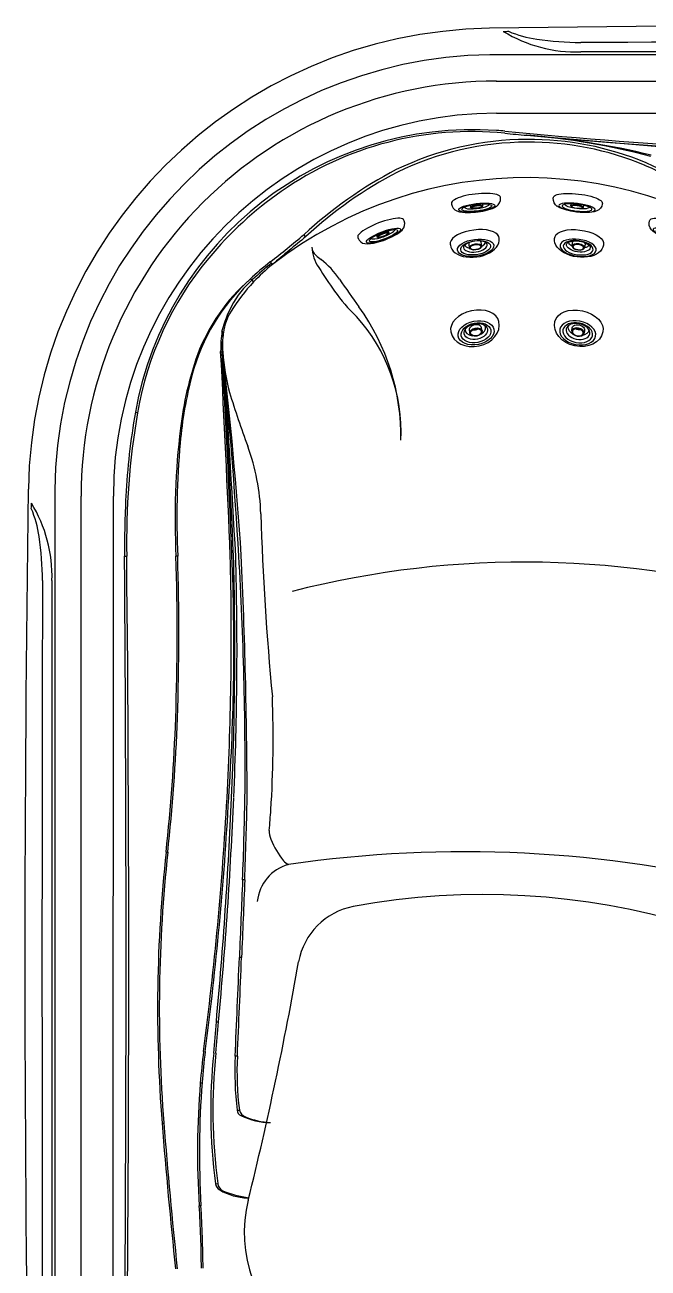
# Model space of a CAD drawing. Extents: x 1075 to 1144, y 510 to 635.
# Drawn here: x 1075.28 to 1098.15, y 541.94 to 587.59 of the extents above; entities that cross this region are included whole.
import ezdxf

# ---------------------------------------------------------------- set-up
doc = ezdxf.new("R2010")
doc.units = 0
doc.header["$MEASUREMENT"] = 0
doc.layers.add('1', color=4, linetype='Continuous')

# ---------------------------------------------------------------- blocks, each defined once
blk = doc.blocks.new('mj')
at = {"layer": '1', "color": 3, "linetype": 'Continuous'}
for p, q in [((-0.08439562472190687, -0.7113053490704146), (-0.06082462472190286, -0.8247953490703992)), ((0.390777375278077, -0.7363953490704205), (0.3698183752780722, -0.6223953490704162))]:
    blk.add_line(p, q, dxfattribs=at)
blk.add_arc((0.0910645138494317, -0.4015948790495827), 0.3022376223012103, 260.6363363566379, 301.4562407791224, dxfattribs=at)
at = {"layer": '1', "linetype": 'Continuous'}
for ratio, start_param, end_param in [(0.6621940542840554, 3.141592653589793, 6.283185307179586), (0.7977552855161144, 0, 3.141592653589793)]:
    blk.add_ellipse((0.1264823752780728, -0.5852603490704098), major_axis=(-0.8838199999999861, -0.1910050000000182), ratio=ratio, start_param=start_param, end_param=end_param, dxfattribs=at)
at = {"layer": '1', "color": 3, "linetype": 'Continuous'}
for centre, major_axis, ratio in [((0.1702513752780703, -0.8075453490704092), (0.6576950845304137, 0.1287433735675586), 0.6495870981017414), ((0.1702513752780703, -0.8075453490704092), (0.5421141522787871, 0.1061184832678639), 0.6495870957069587), ((0.1613979441248432, -0.7571685608099585), (-0.4301781926828881, -0.09212629097163473), 0.651600982339947), ((0.1649763752780871, -0.7805953490704098), (-0.2258009999999899, -0.04419999999998936), 0.6497477527982292), ((0.1664243752780976, -0.787985349070425), (0.1962751230970848, 0.03842072426776394), 0.6495870828921706)]:
    blk.add_ellipse(centre, major_axis=major_axis, ratio=ratio, dxfattribs=at)
for centre, major_axis, ratio, start_param, end_param in [((0.1415848427690491, -0.6608825558149363), (-0.3722052392972728, -0.0699273753832017), 0.6682627920164369, 6.094276936912495, 7.416286847061238), ((0.1427113752780826, -0.6668503490704154), (-0.2271069999999896, -0.04445499999999925), 0.6498964832601786, 3.126670404591066, 6.298107721363015), ((0.1415848427690491, -0.6608825558149363), (-0.3722052392972728, -0.0699273753832017), 0.6682627920164369, 8.289009613375526, 9.702314323149693)]:
    blk.add_ellipse(centre, major_axis=major_axis, ratio=ratio, start_param=start_param, end_param=end_param, dxfattribs=at)
blk = doc.blocks.new('mj2')
at = {"layer": '1', "color": 3, "linetype": 'Continuous'}
for p, q in [((0.3768716329709321, -0.5751856086330633), (0.3597986329708931, -0.4414256086330681)), ((-0.09870936702910171, -0.5045656086330723), (-0.07900036702906732, -0.6379556086330638))]:
    blk.add_line(p, q, dxfattribs=at)
at = {"layer": '1', "linetype": 'Continuous'}
for p, q in [((1.020172632970912, -0.2997356086330853), (1.014324632970926, -0.2572656086330767)), ((-0.7786683670290984, -0.5040156086330683), (-0.7728043670290958, -0.5466056086330582))]:
    blk.add_line(p, q, dxfattribs=at)
for centre, major_axis, ratio, start_param, end_param in [((0.1178286329709124, -0.3806406086330583), (-0.8964970000000109, -0.12337500000001), 0.4355654940947908, 3.412124493687621, 6.328301062319308), ((0.1237791329708955, -0.4245006086330818), (-0.8963934999999881, -0.1247649999999965), 0.6150831694092617, 6.262615911547958, 9.712971202572115)]:
    blk.add_ellipse(centre, major_axis=major_axis, ratio=ratio, start_param=start_param, end_param=end_param, dxfattribs=at)
at = {"layer": '1', "color": 3, "linetype": 'Continuous'}
for centre, major_axis, ratio in [((0.1532936329709003, -0.6382156086330895), (0.6639137138327673, 0.09141258686736226), 0.4665629180097248), ((0.1532936329709003, -0.6382156086330895), (0.5472399423779825, 0.07534807269032157), 0.4665629247410032), ((0.1489356329709324, -0.6065706086330636), (-0.2279359999999997, -0.03138500000000022), 0.4900846832236941), ((0.1501316329709255, -0.6152556086330776), (0.198130940877312, 0.02728014419156543), 0.4665629267651454)]:
    blk.add_ellipse(centre, major_axis=major_axis, ratio=ratio, dxfattribs=at)
for centre, major_axis, ratio, start_param, end_param in [((0.1439402422284104, -0.5715714675084769), (-0.4370353907425226, -0.06226585887540637), 0.3987701011373139, 3.141592653589793, 6.283185307179586), ((0.1305446329708957, -0.472995608633056), (-0.2292539999999974, -0.03157000000001631), 0.4652782483647152, 5.71850794903786, 6.292348275185287), ((0.1305446329708957, -0.472995608633056), (-0.2292539999999974, -0.03157000000001631), 0.4652782483647152, 3.132385280124085, 3.728436131558547), ((0.1316193959115992, -0.4811700272420865), (-0.3732557629406017, -0.05139558139089217), 0.440739713762116, 2.227116163152658, 3.153103255464042), ((0.1439402422284104, -0.5715714675084769), (-0.4370353907425226, -0.06226585887540637), 0.4921371049213406, 0, 3.141592653589793), ((0.1316193959115992, -0.4811700272420865), (-0.3732557629406017, -0.05139558139089217), 0.440739713762116, 0.005458111548784863, 0.9148134129275546)]:
    blk.add_ellipse(centre, major_axis=major_axis, ratio=ratio, start_param=start_param, end_param=end_param, dxfattribs=at)
blk = doc.blocks.new('MJ3')
at = {"layer": '1', "linetype": 'Continuous'}
for p, q in [((-0.8710735889736725, -0.3367009140498283), (-0.8670915889736648, -0.3699409140498346)), ((0.9299524110263633, -0.1546709140498308), (0.9259614110263499, -0.1213509140498275))]:
    blk.add_line(p, q, dxfattribs=at)
at = {"layer": '1', "color": 3, "linetype": 'Continuous'}
for p, q in [((-0.1822615889736312, -0.4184909140498121), (-0.1727715889736601, -0.4921209140498206)), ((0.284135411026341, -0.4373909140498142), (0.275967411026329, -0.3636109140498149))]:
    blk.add_line(p, q, dxfattribs=at)
at = {"layer": '1', "linetype": 'Continuous'}
for centre, radius, start, end in [((-0.5697185257758122, -0.3365576384472604), 0.2992139141492384, 186.0013295011373, 249.7501129133338), ((0.2660046667521101, 0.3518397530882567), 0.956487148516278, 281.9110656925401, 302.8784824933364), ((0.605123063432103, -0.1801365531009083), 0.3257011006186826, 303.1294634303557, 4.853257799360221), ((-0.3127093477900189, 0.4106303465991061), 1.089484110768559, 250.8061112956871, 272.8370267210224), ((-0.2809904560088228, 2.331013902083924), 3.008614296725673, 270.4228809185959, 284.3252114949663)]:
    blk.add_arc(centre, radius, start, end, dxfattribs=at)
blk.add_ellipse((0.02744391102635291, -0.2290259140498279), major_axis=(-0.8985175000000254, -0.1076750000000004), ratio=0.2548928793861397, start_param=3.141577984841319, end_param=6.283185307179586, dxfattribs=at)
at = {"layer": '1', "color": 3, "linetype": 'Continuous'}
for centre, major_axis, ratio in [((0.05986641102634849, -0.499690914049836), (0.6654199245215876, 0.0797120097772545), 0.2258618558207118), ((0.05986641102634849, -0.499690914049836), (0.5484814571010204, 0.06570371228740379), 0.2258618588177823), ((0.05568191102634046, -0.4647559140498174), (-0.2284535000000005, -0.02736500000000319), 0.2591448278464701), ((0.05683041102633979, -0.4743409140498329), (0.1985804374530113, 0.02378835557598273), 0.2258618604311436)]:
    blk.add_ellipse(centre, major_axis=major_axis, ratio=ratio, dxfattribs=at)
blk.add_ellipse((0.06103004375111709, -0.4327029722129794), major_axis=(-0.4476273339689731, -0.05605427209016544), ratio=0.2166137999228555, start_param=6.161798196637119, end_param=9.42694667255252, dxfattribs=at)
blk = doc.blocks.new('19 HS TX')
at = {"layer": '1', "color": 2, "linetype": 'Continuous'}
for p, q in [((16.83024497961574, 64.5471859196681), (50.72129997961574, 64.54717591966809)), ((2.764089979615761, 16.5903259196681), (2.764094979615749, 50.48714591966809)), ((5.125332979615763, 48.29084591966809), (5.062832979615763, 48.29084591966809))]:
    blk.add_line(p, q, dxfattribs=at)
at = {"layer": '1', "color": 3, "linetype": 'Continuous'}
for p, q in [((9.805964979615766, 60.0140559196681), (9.761664979615745, 60.09349591966809)), ((8.529265979615758, 59.09730591966809), (8.529017979615759, 59.0976259196681)), ((8.566872979615738, 59.04804591966809), (8.529265979615758, 59.09730591966809)), ((8.604783979615746, 58.99839591966809), (8.566872979615738, 59.04804591966809)), ((7.780351979615745, 58.4569259196681), (7.780879979615776, 58.45679591966809)), ((7.861743979615738, 58.43666591966808), (7.780899979615754, 58.45679591966809)), ((7.907067979615761, 58.3538959196681), (7.861736979615756, 58.43666591966808)), ((6.798818979615731, 56.48375591966811), (6.748991979615738, 56.5445259196681)), ((6.800772979615743, 56.49699591966809), (6.751025979615747, 56.55817591966809)), ((6.755393979615747, 55.75577591966809), (6.702705979615757, 55.7980359196681)), ((6.76665297961577, 55.7718359196681), (6.755387979615733, 55.75577591966809)), ((6.768303979615752, 55.7741959196681), (6.76665297961577, 55.7718359196681)), ((6.771194979615728, 55.77831591966808), (6.768303979615752, 55.7741959196681)), ((6.772828979615753, 55.78071591966809), (6.771194979615728, 55.77831591966808)), ((3.57490997961574, 53.57056591966809), (3.653404979615772, 53.5563059196681)), ((3.175561979615765, 48.29084591966809), (3.255561979615749, 48.29084591966809)), ((4.699587979615757, 37.42669591966808), (4.762087979615757, 37.42669591966808)), ((7.585939979615745, 36.4033659196681), (7.505939979615761, 36.4033659196681)), ((7.469339979615739, 33.55557691966809), (7.389339979615755, 33.55557691966809)), ((6.544096979615745, 31.19013291966809), (6.624096979615757, 31.19013291966809)), ((7.314449979615773, 29.9315749196681), (7.234449979615732, 29.9315749196681)), ((6.017974979615758, 28.9376649196681), (5.955474979615758, 28.9376649196681)), ((7.308037979615762, 27.95425591966811), (7.387849979615766, 27.95552791966809)), ((4.552935979615739, 27.4762399196681), (4.615435979615739, 27.4762399196681)), ((6.51364397961575, 25.2518929196681), (6.593341979615758, 25.25364491966808)), ((5.979097979615744, 24.44263491966809), (5.916597979615744, 24.44263491966809))]:
    blk.add_line(p, q, dxfattribs=at)
at = {"layer": '1', "linetype": 'Continuous'}
blk.add_lwpolyline([(16.56919726908501, 67.66631025446114, 0.4056018684464324), (-0.3550443286503651, 50.74207042902811)], format="xyb", dxfattribs=at)
for centre, radius, start, end in [((33.77642097961575, -1099.189124080332), 1166.9823, 89.155071, 90.84485999999958), ((1166.475749979616, 33.5350309196681), 1166.9577, 179.15513, 180.84494), ((11.48936897961576, 55.8223359196681), 56.992445, 278.00767, 351.9916799999996)]:
    blk.add_arc(centre, radius, start, end, dxfattribs=at)
at = {"layer": '1', "color": 3, "linetype": 'Continuous'}
for centre, radius, start, end in [((15.3303256891069, 247.5298194787761), 179.9838554982018, 270.5549369713944, 270.6186583016642), ((19.76426119838194, 71.95869787320771), 5.161185219170663, 238.577809034696, 271.7080719907984), ((18.93373157636486, 71.58706382384287), 4.362634883674061, 247.5054514146603, 261.7253466669354), ((20.0088405485271, 78.97956074131031), 11.83290060697932, 261.7253466669354, 269.5556889308965), ((33.77573047962008, -5184.988996619626), 5252.154296703222, 89.84881574251827, 90.15118425748176), ((16.82250997961575, 50.4887559196681), 16.210068, 90.8448640000004, 179.15513), ((33.76864162368761, -50919.37291984125), 50986.0728776567, 89.98066906959852, 90.01931187463371), ((34.10610167104986, -12829.04465298675), 12895.85226371917, 89.93989880673213, 90.06303675838741), ((16.82106403395409, 50.49021742025098), 15.24013914820802, 89.98328156854326, 180.0063592493282), ((33.73458727794755, 14068134.11354027), 14068068.38319435, 269.9999310998538, 270.0000692133953), ((15.95487006215447, 51.37279452471098), 12.57352992223235, 86.00784407091572, 169.9333119790843), ((15.65752222067525, 47.11213993247269), 16.84454775094643, 84.98565173666525, 86.00784407091572), ((15.90636191929377, 51.67364150910671), 12.199832236069, 84.25635090157736, 124.937666363646), ((17.97589188989929, 52.52824549164161), 11.05974336047077, 90.19328698491877, 115.8894152122132), ((17.97589188989929, 52.52824549164161), 10.95974194647578, 90.19328698491877, 115.8894152122132), ((38.33739890202301, 295.8132682548253), 232.9685648224218, 264.7763999272743, 264.9767285361531), ((35.2037130803443, 246.929973515483), 183.927889584546, 264.3622417072908, 274.839673610765), ((15.83776443871449, 37.58040814296462), 26.24349090498236, 75.3077909139571, 85.4588994786228), ((15.66682431951304, 34.95306490798388), 28.87592279959521, 76.31990018055438, 85.48770183637377), ((18.02999030779839, 52.50861534299718), 11.07968764617457, 67.25858477571069, 90.47270022388895), ((35.23750217820324, 247.535491423643), 184.60829958619, 264.6231507144451, 274.8136180771306), ((67.42219057712256, 626.4278876047613), 564.8600401372954, 264.9742708029616, 266.367008530958), ((18.02999030779839, 52.50861534299718), 10.97968623217957, 67.25858477571069, 90.47270022388895), ((16.89754805382503, 50.61432797464366), 13.16815275571238, 45.85613097640378, 65.91061311286026), ((16.89754805382503, 50.61432797464366), 13.26815416970737, 45.85613097640378, 65.91061311286026), ((17.92792324418954, 46.95083670317009), 15.23367249663063, 51.25874030639975, 127.7344450248339), ((20.32151138622001, 48.69752775338676), 15.53634880465648, 117.5033661749734, 132.8191291120891), ((20.32151138622001, 48.69752775338676), 15.43634739066149, 117.5033661749734, 132.8191291120891), ((16.63828296826759, 50.62592578618672), 13.47788413563516, 124.937666363646, 140.323138477284), ((-27.59230582278457, 105.0393860684545), 58.44188030619, 308.1692302147376, 309.7295460330563), ((64.58853211886787, -6.869563826144649), 86.44517439854711, 129.3052878928798, 130.362507611681), ((10.4294842311966, 59.63363021011663), 0.3838689375634632, 179.8916814695034, 231.3504693448428), ((11.52750570774916, 59.72488665635966), 1.484652478067912, 183.4959352911789, 214.4364869575417), ((15.57443918459873, 51.50842040679598), 12.09565392635194, 140.323138477284, 170.2524390899846), ((25.79049279001455, 38.46971481284357), 26.83506579213148, 129.9286045478382, 131.8986195054891), ((12.94082141889564, 53.60434411958312), 6.92077028356293, 128.7932469565085, 136.6639228487099), ((26.20454056327537, 68.9027593982463), 18.79379907657485, 212.2095935523731, 215.3841791530731), ((10.2698271220859, 55.76861786780234), 3.594086688821721, 131.8986195054891, 151.7838158879169), ((12.69901904861828, 53.83249477776281), 6.588323131222032, 136.6639228487099, 148.4532052751968), ((16.45271511610937, 62.00708155039465), 6.850316645169537, 215.5923776420809, 225.8618309356615), ((10.59239836201053, 55.59553935713414), 3.960158233306713, 151.7838158879169, 165.9314354269331), ((8.844293714084927, 56.19900615115679), 2.065129183899383, 148.4532052751968, 171.7034889046309), ((7.038310592122798, 52.85841698022494), 6.283269950668956, 357.1106647074569, 42.34599885374455), ((12.70441277233002, 55.798147485774), 6.001708793751191, 172.7246993374877, 180.0010650745019), ((11.1978863196544, 55.85580048815755), 4.443613634154642, 171.7034889046317, 181.2896327409685), ((10.41338123164314, 56.03743963592259), 3.641948664424917, 172.9132210303354, 184.0902793524588), ((-554.7605312790708, 25.66914951311771), 562.2710328153587, 2.305787736632027, 3.071623993454661), ((-279.9900098730593, 35.90070333916335), 287.4319869062349, 2.470577199659295, 3.961001502457706), ((-532.7072651321628, 25.82835425582645), 540.2921585961802, 2.382742361848482, 3.175307697891315), ((-172.4987801221853, 37.59892951041423), 180.1860920032663, 3.401826114041231, 5.78923767448643), ((-310.4597728163261, 31.46116547429104), 318.1600123200248, 3.032184668897597, 4.383051716774058), ((-156.9764934666197, 37.11816779451848), 164.8157790966906, 3.896961591003966, 6.492920927080179), ((28.15252701147097, 49.20737692024799), 24.96190626681144, 169.9333119790843, 177.061244098367), ((31.16829178865768, 48.82958989207201), 27.91792847724164, 170.2524390899846, 181.1057293170023), ((50835.81457815896, 33.55798170985006), 50835.20326876293, 179.9806481198306, 180.0194051988812), ((-2003.653691106499, 70.56628768313251), 2003.513709231627, 359.4129220050193, 359.418646407791), ((-4.663784031725783, 47.54282764297985), 5.177434129790272, 358.3490818614273, 31.36882684892066), ((-45904113.37815698, 41.53436691169188), 45904114.95908274, 359.9999688599519, 1.117835366747832e-05), ((40.42500337192385, 48.57735717313351), 37.25054333117416, 177.061244098367, 180.4407082145505), ((-4.178753449369509, 48.38962599156992), 4.264918388481201, 8.303563984899121, 22.73309157701476), ((-11.57900477680576, 47.30957595500622), 11.74356985720891, 0.4136859096482202, 8.303563984899121), ((-1914.461426859506, 33.54044683471184), 1917.693717709408, 359.4935671804591, 0.4407082145505617), ((-1486.816079656124, 33.29493290636115), 1490.147099213483, 359.3576986669092, 0.5765984149261074), ((-105.8811916706289, 45.37680698921675), 112.9740310929028, 356.9752127849732, 1.478044555710465), ((-73.42189893358511, 44.93953530814637), 80.60934964485968, 356.0704541364717, 2.382742361848482), ((-117.3008147609996, 44.85500719795011), 124.5230323099666, 357.4963187842715, 1.581100847794891), ((-116.2744048184692, 44.84771883590999), 123.5771892856554, 357.4896431390775, 1.596590637738075), ((-122.4927374224634, 40.57143527246969), 130.0917799809233, 359.4908437131724, 3.401826114041231), ((-200.6714780278268, 38.82286376387405), 208.3462335834266, 0.1629481701411931, 2.612489636772823), ((17.843888955609, 13.89009320394036), 34.18016183981673, 73.33917386883758, 104.4290464834523), ((5253.517224843207, 33.532502350682), 5253.371254271813, 179.8488157105436, 180.1511140063612), ((12203.60833477081, 33.52141008169207), 12203.10471977719, 179.9348625924191, 180.0649968400026), ((-113.954034840499, 45.92792348940197), 121.0647723524293, 352.4920903351322, 356.9163569653977), ((-113.8961647036542, 45.92826235816174), 121.0694137409111, 352.4922180660816, 356.9163146947452), ((-161.3281329191888, 46.73576420904896), 168.5904867523149, 354.7092736950194, 357.5113772785093), ((-158.7615466924057, 46.56670726457235), 166.0989242606888, 354.6882475213023, 357.5323942991018), ((-119.6685447816381, 41.6250776280196), 127.2816328737685, 357.6487885791408, 359.0052626325645), ((-148.8080179172579, 42.47880872953593), 156.511913908359, 357.7753469226048, 358.8784762159095), ((15.65251918991262, -7.242255188364318), 44.67964392294331, 76.03759768677718, 98.31623014117257), ((9.433229099069905, 37.45948723892412), 0.5486657145839772, 219.8428391263256, 243.7094176945452), ((9.6048106037845, 35.45931143556151), 1.564210271408536, 105.3701020550518, 174.4152992127091), ((12181.65717731153, -463.4603583970158), 12184.40898290746, 177.6487885791408, 177.6621912026651), ((6058.187204149451, -212.7590040018748), 6055.729315661204, 177.641905292726, 177.6688719871665), ((-1166.316034225438, 81.90448365497858), 1174.70077986708, 357.4642047244189, 357.6411260888434), ((-1168.780031119906, 82.01120953248102), 1177.247013733281, 357.4644933480415, 357.6410322360389), ((-23.02986505611331, 33.12341490929536), 29.63708504124791, 354.0436405763527, 356.2598343773794), ((-118.7081837519769, 41.24651332012964), 125.7350915033562, 354.8901939887154, 355.4125414481117), ((38.95468295812586, 26.22379420760117), 33.1106166015776, 173.2609776964779, 175.2985551272339), ((29.23639618492743, 27.20310059774447), 23.28313918364915, 172.8298177203173, 175.6598329885445), ((26.74160041233202, 27.9305483340905), 20.40454401041791, 174.0436405763527, 187.5434144019453), ((26.93221295112895, 27.93174162743593), 20.51443088101686, 174.0790282461901, 187.5012005138372), ((18.79212051208646, 29.37168231445887), 11.57122412999203, 177.226567053301, 187.0361643911851), ((18.87730309189365, 29.37165258409339), 11.57639589355969, 177.2276795564176, 187.0265136320348), ((36.49806981641436, 26.42582694214418), 30.64570983785272, 175.2985551272339, 183.7104049144046), ((39.85059795554383, 26.39753124319686), 33.92786657388057, 175.6598329885445, 183.3031660891915), ((7.551813733051262, 27.9697743500544), 0.2442682690866454, 183.642466208934, 244.5840269787359), ((7.749765315071414, 28.04920856913012), 0.373843248062094, 194.5123125034052, 248.5486961965772), ((8.56506002794788, 30.10213168126345), 2.605118929777139, 244.5840269787376, 269.3004551200119), ((8.721107732209958, 30.52126426229845), 3.029886440756535, 248.548696196579, 266.4453668298459), ((6.823030688834734, 25.29055541176152), 0.3117930790383408, 187.1230385530971, 240.1683006216367), ((6.913071292657747, 25.28454247577165), 0.321218761269426, 185.5197300861377, 246.9157509511228), ((7.777845165600837, 26.95561868751408), 2.231195693734384, 240.1683006216386, 267.7567112295383), ((8.128937463214413, 28.13727367713432), 3.422251791072928, 246.9157509511246, 263.3396829813148), ((-31.05237756252583, 22.0452168560464), 37.04662861947482, 0.1625433617604507, 3.710404914404547), ((-42.01188669548608, 21.67283141021155), 48.07084793892091, 0.5702985774458711, 3.303166089191475)]:
    blk.add_arc(centre, radius, start, end, dxfattribs=at)
at = {"layer": '1', "color": 2, "linetype": 'Continuous'}
for centre, radius, start, end in [((16.82418258294572, 50.48709827588672), 14.06008764386542, 90.00019806175817, 179.9956492815478), ((16.55751305789587, 48.94762547896868), 12.94090287941401, 128.373598437643, 132.7076779133425), ((24.54520243980591, 77.28476780029709), 22.98511135412867, 231.3504693448428, 231.9767936726883), ((8.410645235386852, 56.65070816372592), 3.208176970712247, 34.27353304334157, 51.9767936726883), ((12.73296393462653, 53.06003756189333), 7.325033915982983, 132.5201705384491, 165.301352017785), ((12.38361756127838, 53.19297343605484), 6.992882352376135, 131.1668571881309, 159.1439721595162), ((46.58414880310468, 82.66507563443423), 42.98666786651621, 214.2735330433416, 215.9324944124851), ((5.234666700622682, 52.69728883709751), 8.080424430520882, 358.8966707678424, 35.93249441248531), ((14.73939277163868, 56.34679429726791), 7.979007131943034, 184.0902793524588, 194.8798191671713), ((18.36859472901105, 51.36972154772138), 13.24171362790385, 160.9918353182294, 172.9690670986548), ((20.04135353440867, 51.14290176815022), 14.88069194118864, 165.301352017785, 174.9617276369145), ((44.74210072836505, 65.93390902927496), 39.46840770563771, 197.1467245788994, 200.1721101146822), ((33.36519651203591, 49.65821012618213), 28.33537330850706, 173.2461317484412, 182.7659847374955), ((36.8160583307467, 49.66401368942415), 31.72046126721224, 174.9617276369153, 182.4810897652798), ((0.2741273965991411, 49.59745201221775), 7.905429800994582, 1.756408726117341, 20.17211011468216), ((111.1619385306853, 52.99779585452908), 103.0345043812227, 181.7564087261173, 185.4976231088205), ((-83.00652320941074, 45.46739413585586), 88.11460534629677, 357.9673826929499, 1.836233539356858), ((-83.00652320941074, 45.46739413585586), 88.17710507940619, 357.9673826929499, 1.836233539356858), ((-34.18179442288834, 41.62073475297493), 42.80966371496306, 356.4589661507544, 2.015883591041814), ((-62.93685433040199, 44.75510644479211), 68.03230063125243, 353.8161243079686, 357.9673826929499), ((-62.93685433040199, 44.75510644479211), 68.09480036436184, 353.8161243079686, 357.9673826929499), ((-31.47263862088718, 41.78603357430655), 40.1172659489638, 354.90379762245, 355.9843533626431), ((9.29119499249228, 38.1931160195257), 0.8056885038142882, 177.9109243521167, 201.7883818624982), ((11.2515067704966, 38.97672373586547), 2.916816950898871, 201.7883818624982, 219.8428391263256), ((57.85905505715837, 31.66686608924326), 53.47059546745098, 173.8161243079686, 184.4950176516833), ((57.85905505715837, 31.66686608924326), 53.40809573434156, 173.8161243079686, 184.4950176516833), ((16.37490661061665, 9.552419582954549), 26.31419428374718, 45.83107737170098, 100.5205251775768), ((12.02672652751286, 32.96628682758026), 2.5, 100.5205251775768, 170.0213632788602), ((-119.9348691413348, 56.18394696743308), 131.4885162013452, 346.1241061705128, 350.0213632788602), ((201.6102025006788, 42.96774904305573), 197.6652637005883, 184.4950176516833, 186.0539800311209), ((201.6102025006788, 42.96774904305573), 197.6027639674788, 184.4950176516833, 186.0539800311209), ((12.57056647210752, 23.45132428398838), 5, 166.1241061705129, 233.9922242730706), ((85.71813708321407, -51.64851802070185), 91.8966809567229, 123.9737305239191, 135.4589022558819)]:
    blk.add_arc(centre, radius, start, end, dxfattribs=at)
at = {"layer": '1', "color": 1, "linetype": 'Continuous'}
for name, p in [('MJ3', (16.04224456858944, 61.5832478337179)), ('mj2', (15.90510034664487, 60.24823252830114)), ('mj', (15.9050086043377, 57.29563226873849))]:
    blk.add_blockref(name, p, dxfattribs=at)
at = {"layer": '1', "color": 1, "linetype": 'Continuous', "xscale": -1}
for name, p in [('MJ3', (19.83782868762361, 61.5832478337179)), ('mj2', (19.97497290956818, 60.24823252830114)), ('mj', (19.97506465187536, 57.29563226873849))]:
    blk.add_blockref(name, p, dxfattribs=at)
at = {"layer": '1', "color": 1, "linetype": 'Continuous', "rotation": 13.86328011846316}
blk.add_blockref('MJ3', (12.49928684148099, 60.5228633279083), dxfattribs=at)
at = {"layer": '1', "color": 1, "linetype": 'Continuous', "xscale": -1, "rotation": 346.1367198815368}
blk.add_blockref('MJ3', (23.38078641473206, 60.5228633279083), dxfattribs=at)

msp = doc.modelspace()

# ---------------------------------------------------------------- block references
at = {"layer": '1'}
msp.add_blockref('19 HS TX', (1075.762458666647, 519.7936788925495), dxfattribs=at)

doc.saveas('drawing.dxf')
